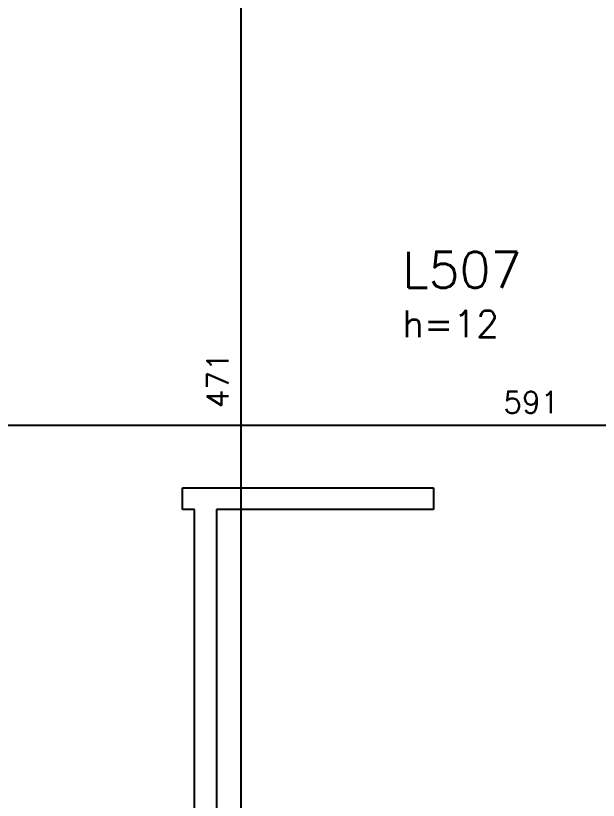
# Model space of a CAD drawing. Extents: x -14651 to 3487, y -4567 to -809.
# Drawn here: x 955.4 to 1196.8, y -2069.1 to -1744.1 of the extents above; entities that cross this region are included whole.
import ezdxf

# ---------------------------------------------------------------- set-up
doc = ezdxf.new("R2010")
doc.units = 0
doc.header["$LTSCALE"] = 25
for name, color, linetype in [('ALVENARIA NÃO ESTRUTURAL', 242, 'Continuous'), ('COTA', 1, 'Continuous'), ('L-D', 2, 'Continuous'), ('L-N', 4, 'Continuous')]:
    doc.layers.add(name, color=color, linetype=linetype)
doc.styles.add('COTA', font='romans.shx')
doc.styles.get("Standard").update_dxf_attribs({"font": 'romans.shx'})
doc.dimstyles.new('forma', dxfattribs={"dimscale": 5, "dimtxt": 1.8, "dimasz": 0.8, "dimexe": 2, "dimexo": 1, "dimgap": 1, "dimtad": 1, "dimdec": 1, "dimzin": 9, "dimtxsty": 'COTA', "dimblk1": 'DOT', "dimblk2": 'DOT', "dimsah": 1, "dimcen": 0, "dimdle": 1, "dimclrd": 256, "dimclre": 256, "dimclrt": 2, "dimadec": 0, "dimazin": 0, "dimtfac": 1, "dimtdec": 0, "dimtmove": 0, "dimatfit": 3, "dimfxl": 1, "dimtolj": 1, "dimtzin": 0, "dimarcsym": 0})

# ---------------------------------------------------------------- blocks, each defined once
blk = doc.blocks.new('A$C3139355f')
at = {"layer": 'ALVENARIA NÃO ESTRUTURAL'}
for p, q in [((1168.08, -1146.27), (1168.08, -1137.27)), ((1168.08, -1137.27), (1168.08, -1137.27)), ((1168.08, -1137.27), (1168.08, -1137.27)), ((1168.08, -1137.27), (1272.08, -1137.27)), ((1272.08, -1137.27), (1272.08, -1146.27)), ((1173.08, -1146.27), (1168.08, -1146.27)), ((1173.08, -1347.27), (1173.08, -1146.27)), ((1272.08, -1146.27), (1182.08, -1146.27)), ((1182.08, -1146.27), (1182.08, -1347.27))]:
    blk.add_line(p, q, dxfattribs=at)
blk = doc.blocks.new('_Dot')
at = {"color": 0, "linetype": 'ByBlock', "lineweight": -2}
blk.add_line((-0.5, 0), (-1, 0), dxfattribs=at)
at = {"color": 0, "linetype": 'ByBlock', "const_width": 0.5}
blk.add_lwpolyline([(-0.25, 0, 1), (0.25, 0, 1)], format="xyb", close=True, dxfattribs=at)
blk = doc.blocks.new('*D165')
at = {"layer": 'COTA', "lineweight": -2, "transparency": 16777216}
for p, q in [((1043.61, -1678.6), (1038.61, -1678.6)), ((1048.61, -1682.6), (1048.61, -2145.6)), ((1043.61, -2149.6), (1038.61, -2149.6))]:
    blk.add_line(p, q, dxfattribs=at)
at = {"layer": 'Defpoints', "color": 0, "transparency": 16777216}
for p in [(1048.61, -1678.6), (1048.61, -2149.6), (1048.61, -2149.6)]:
    blk.add_point(p, dxfattribs=at)
at = {"layer": 'COTA', "lineweight": -2, "transparency": 16777216, "xscale": 4, "yscale": 4, "zscale": 4}
for p, rotation in [((1048.61, -1678.6), 90), ((1048.61, -2149.6), 270)]:
    blk.add_blockref('_Dot', p, dxfattribs=dict(at, rotation=rotation))
at = {"layer": 'COTA', "color": 2, "transparency": 16777216, "insert": (1039.11, -1895.11), "char_height": 9, "attachment_point": 5, "rotation": 90, "style": 'COTA'}
blk.add_mtext('\\A1;471 ', dxfattribs=at)
blk = doc.blocks.new('*D273')
at = {"layer": 'COTA', "lineweight": -2, "transparency": 16777216}
for p, q in [((873.52, -1919.95), (873.52, -1903.7)), ((877.52, -1913.7), (1460.52, -1913.7)), ((1464.52, -1914.6), (1464.52, -1923.7))]:
    blk.add_line(p, q, dxfattribs=at)
at = {"layer": 'Defpoints', "color": 0, "transparency": 16777216}
for p in [(1464.52, -1909.6), (1464.52, -1913.7), (873.52, -1924.95)]:
    blk.add_point(p, dxfattribs=at)
at = {"layer": 'COTA', "lineweight": -2, "transparency": 16777216, "xscale": 4, "yscale": 4, "zscale": 4, "rotation": 180}
blk.add_blockref('_Dot', (873.52, -1913.7), dxfattribs=at)
at = {"layer": 'COTA', "lineweight": -2, "transparency": 16777216, "xscale": 4, "yscale": 4, "zscale": 4}
blk.add_blockref('_Dot', (1464.52, -1913.7), dxfattribs=at)
at = {"layer": 'COTA', "color": 2, "transparency": 16777216, "insert": (1169.02, -1904.2), "char_height": 9, "attachment_point": 5, "style": 'COTA'}
blk.add_mtext('\\A1;591 ', dxfattribs=at)

msp = doc.modelspace()

# ---------------------------------------------------------------- block references
at = {"layer": 'ALVENARIA NÃO ESTRUTURAL'}
msp.add_blockref('A$C3139355f', (-143.56, -802.33), dxfattribs=at)

# ---------------------------------------------------------------- texts
at = {"layer": 'L-D'}
msp.add_text('h=12', height=11, dxfattribs=at).set_placement((1115.52, -1877.25))
at = {"layer": 'L-N'}
msp.add_text('L507', height=15, dxfattribs=at).set_placement((1115.52, -1856.85))

# ---------------------------------------------------------------- dimensions: what is measured, and where the dimension line sits
at = {"layer": 'COTA'}
dim = msp.add_linear_dim(base=(1048.61, -2149.6), p1=(1048.61, -1678.6), p2=(1048.61, -2149.6), angle=90, dimstyle='forma', override={"dimpost": ' '}, dxfattribs=at)
dim.commit()
dim.dimension.update_dxf_attribs({"geometry": '*D165', "text_midpoint": (1048.61, -1895.11), "dimtype": 128})
dim = msp.add_linear_dim(base=(1464.52, -1913.7), p1=(873.52, -1924.95), p2=(1464.52, -1909.6), dimstyle='forma', override={"dimpost": ' ', "dimtmove": 1}, dxfattribs=at)
dim.commit()
dim.dimension.update_dxf_attribs({"geometry": '*D273', "text_midpoint": (1169.02, -1904.2)})

doc.saveas('drawing.dxf')
